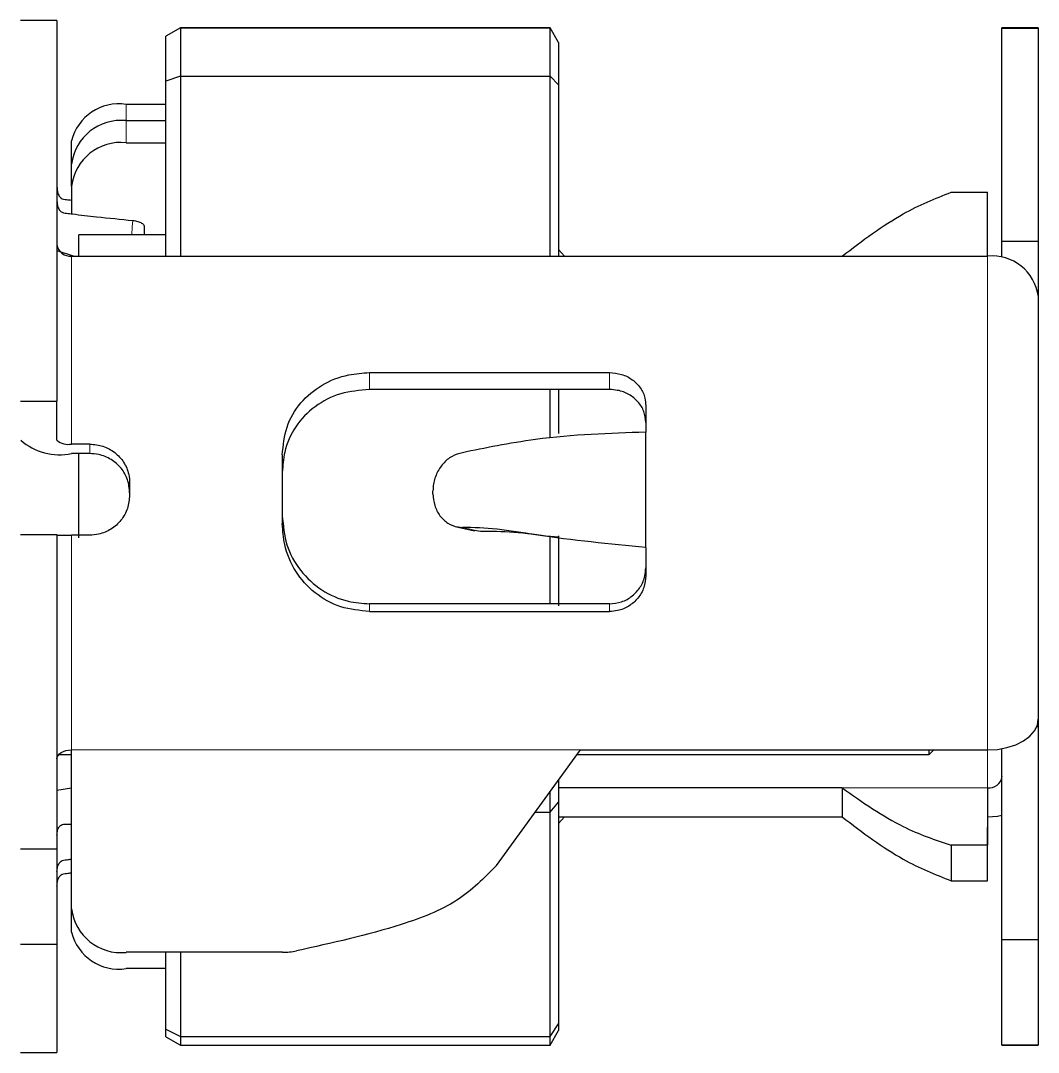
# Model space of a CAD drawing. Header units: millimetres. Extents: x -795 to 1020, y 148 to 1992.
# Drawn here: x 3.42 to 17.42, y 1852.84 to 1867.04 of the extents above; entities that cross this region are included whole.
import ezdxf

# ---------------------------------------------------------------- set-up
doc = ezdxf.new("R2010")
doc.units = ezdxf.units.MM

msp = doc.modelspace()

# ---------------------------------------------------------------- linework, layer by layer
at = {"color": 7, "linetype": 'Continuous', "lineweight": 25}
for p, q in [((3.916, 1867.039), (3.416, 1867.039)), ((3.916, 1867.039), (3.916, 1861.802)), ((5.616, 1866.939), (5.416, 1866.824)), ((10.701, 1866.939), (5.616, 1866.939)), ((5.616, 1866.939), (5.616, 1866.274)), ((5.616, 1866.939), (10.701, 1866.939)), ((10.816, 1866.739), (10.701, 1866.939)), ((10.701, 1866.274), (10.701, 1866.939)), ((17.416, 1866.939), (16.916, 1866.939)), ((16.916, 1866.936), (16.916, 1866.939)), ((16.916, 1866.936), (17.416, 1866.936)), ((16.916, 1864.006), (16.916, 1866.936)), ((17.416, 1866.939), (17.416, 1866.936)), ((17.416, 1866.936), (17.416, 1864.006)), ((5.416, 1866.205), (5.416, 1866.824)), ((10.816, 1866.739), (10.816, 1866.154)), ((5.616, 1866.274), (5.416, 1866.205)), ((5.416, 1863.798), (5.416, 1866.205)), ((5.616, 1866.274), (5.616, 1863.798)), ((5.616, 1866.274), (10.701, 1866.274)), ((10.701, 1863.798), (10.701, 1866.274)), ((10.816, 1866.154), (10.701, 1866.274)), ((10.816, 1866.154), (10.816, 1863.798)), ((5.416, 1865.885), (4.866, 1865.885)), ((5.416, 1865.662), (4.866, 1865.662)), ((4.116, 1865.065), (4.116, 1865.383)), ((4.866, 1865.359), (5.416, 1865.359)), ((4.116, 1864.762), (4.116, 1865.065)), ((4.116, 1864.762), (4.116, 1864.38)), ((16.216, 1864.678), (16.716, 1864.678)), ((5.416, 1864.089), (4.216, 1864.089)), ((4.216, 1863.792), (4.216, 1864.089)), ((16.916, 1864.006), (17.416, 1864.006)), ((16.916, 1863.782), (16.916, 1864.006)), ((17.416, 1864.006), (17.416, 1863.241)), ((3.916, 1863.874), (4.154, 1863.798)), ((4.116, 1863.798), (14.716, 1863.798)), ((10.816, 1863.89), (10.896, 1863.798)), ((14.716, 1863.798), (16.716, 1863.798)), ((17.416, 1863.241), (17.416, 1857.425)), ((8.216, 1862.195), (11.516, 1862.195)), ((11.516, 1861.962), (8.216, 1861.962)), ((10.701, 1861.305), (10.701, 1861.962)), ((10.816, 1861.962), (10.816, 1861.359)), ((3.416, 1861.802), (3.916, 1861.802)), ((3.916, 1861.264), (3.916, 1861.802)), ((12.016, 1861.74), (12.016, 1861.374)), ((12.016, 1859.788), (12.016, 1861.374)), ((4.366, 1861.212), (4.116, 1861.212)), ((4.366, 1861.081), (4.116, 1861.081)), ((4.216, 1859.923), (4.216, 1861.081)), ((7.016, 1861.062), (7.016, 1860.112)), ((4.916, 1860.673), (4.916, 1860.507)), ((9.089, 1860.528), (9.089, 1860.568)), ((9.413, 1860.073), (9.658, 1860.017)), ((3.416, 1859.965), (3.916, 1859.965)), ((3.916, 1859.965), (3.916, 1855.638)), ((4.366, 1859.957), (4.116, 1859.957)), ((9.743, 1860.008), (9.659, 1860.024)), ((10.701, 1859.013), (10.701, 1859.936)), ((10.816, 1859.949), (10.816, 1858.987)), ((12.016, 1859.788), (12.016, 1859.401)), ((11.516, 1859.013), (8.216, 1859.013)), ((8.216, 1858.907), (11.516, 1858.907)), ((17.416, 1857.425), (17.416, 1857.323)), ((17.396, 1857.323), (17.416, 1857.323)), ((17.416, 1857.323), (17.416, 1854.393)), ((3.942, 1856.939), (4.116, 1856.939)), ((4.116, 1854.813), (4.116, 1857.001)), ((9.962, 1855.41), (11.116, 1857.001)), ((11.072, 1856.939), (15.916, 1856.939)), ((11.116, 1857.001), (16.716, 1857.001)), ((15.916, 1856.939), (15.978, 1857.001)), ((15.916, 1856.939), (15.916, 1857.001)), ((16.916, 1854.393), (16.916, 1857.019)), ((10.816, 1856.587), (10.816, 1856.284)), ((3.916, 1856.448), (4.116, 1856.48)), ((10.701, 1856.145), (10.701, 1856.428)), ((14.716, 1856.478), (10.816, 1856.478)), ((14.716, 1856.478), (14.716, 1856.08)), ((10.701, 1856.145), (10.816, 1856.284)), ((10.816, 1856.284), (10.816, 1853.23)), ((10.496, 1856.145), (10.701, 1856.145)), ((10.701, 1853.059), (10.701, 1856.145)), ((10.816, 1856.08), (14.716, 1856.08)), ((10.816, 1855.988), (10.896, 1856.08)), ((16.716, 1855.689), (16.716, 1855.934)), ((16.216, 1855.689), (16.216, 1855.2)), ((16.716, 1855.689), (16.216, 1855.689)), ((16.716, 1855.2), (16.716, 1855.689)), ((3.916, 1855.638), (3.416, 1855.638)), ((3.916, 1855.638), (3.916, 1854.322)), ((16.216, 1855.2), (16.716, 1855.2)), ((4.116, 1854.495), (4.116, 1854.813)), ((16.916, 1854.393), (17.416, 1854.393)), ((16.916, 1852.943), (16.916, 1854.393)), ((17.416, 1854.393), (17.416, 1852.943)), ((3.916, 1854.322), (3.416, 1854.322)), ((3.916, 1854.322), (3.916, 1852.839)), ((7.018, 1854.216), (4.866, 1854.216)), ((5.416, 1853.157), (5.416, 1854.216)), ((5.616, 1854.216), (5.616, 1853.059)), ((5.416, 1853.993), (4.866, 1853.993)), ((5.416, 1853.157), (5.616, 1853.059)), ((5.416, 1853.055), (5.416, 1853.157)), ((10.701, 1853.059), (10.816, 1853.23)), ((10.701, 1852.939), (10.816, 1853.139)), ((10.816, 1853.23), (10.816, 1853.139)), ((5.416, 1853.055), (5.616, 1852.939)), ((5.616, 1853.059), (10.701, 1853.059)), ((5.616, 1853.059), (5.616, 1852.939)), ((10.701, 1852.939), (10.701, 1853.059)), ((3.416, 1852.839), (3.916, 1852.839)), ((5.616, 1852.939), (10.701, 1852.939)), ((5.616, 1852.939), (10.701, 1852.939)), ((16.916, 1852.943), (17.416, 1852.943)), ((16.916, 1852.939), (16.916, 1852.943)), ((16.916, 1852.939), (17.416, 1852.939)), ((17.416, 1852.943), (17.416, 1852.939))]:
    msp.add_line(p, q, dxfattribs=at)
at = {"color": 8, "linetype": 'Continuous', "lineweight": 18}
for p, q in [((4.866, 1865.885), (4.866, 1865.662)), ((4.866, 1865.662), (4.866, 1865.359)), ((4.116, 1863.798), (4.116, 1861.212)), ((16.716, 1857.001), (16.716, 1863.798)), ((8.216, 1862.195), (8.216, 1861.962)), ((11.516, 1861.962), (11.516, 1862.195)), ((4.366, 1861.081), (4.366, 1861.212)), ((4.116, 1859.957), (4.116, 1857.001)), ((8.216, 1859.013), (8.216, 1858.907)), ((11.516, 1858.907), (11.516, 1859.013)), ((4.116, 1857.001), (11.116, 1857.001)), ((16.716, 1856.478), (16.716, 1857.001)), ((16.716, 1856.478), (14.716, 1856.478))]:
    msp.add_line(p, q, dxfattribs=at)
at = {"color": 8, "linetype": 'Continuous', "lineweight": 18, "flags": 128}
msp.add_lwpolyline([(4.945, 1864.089), (4.952, 1864.2), (4.959, 1864.289), (4.959, 1864.289), (4.959, 1864.289)], dxfattribs=at)
at = {"color": 7, "linetype": 'Continuous', "lineweight": 25, "flags": 128}
for points in [[(16.716, 1857.001), (16.853, 1857.009), (16.984, 1857.033), (17.105, 1857.072), (17.211, 1857.125), (17.299, 1857.189), (17.363, 1857.263), (17.403, 1857.342), (17.416, 1857.425)], [(3.916, 1856.88), (3.92, 1856.903), (3.932, 1856.926), (3.95, 1856.947), (3.975, 1856.965), (4.005, 1856.98), (4.04, 1856.992), (4.077, 1856.999), (4.116, 1857.001)], [(16.716, 1856.08), (16.853, 1856.091), (16.916, 1856.104)]]:
    msp.add_lwpolyline(points, dxfattribs=at)
at = {"color": 7, "linetype": 'Continuous', "lineweight": 25}
for centre, radius, start, end in [((4.763, 1865.228), 0.665, 81.0438, 166.5514), ((4.798, 1864.979), 0.687, 84.2482, 172.7634), ((4.798, 1864.676), 0.687, 84.2482, 172.7634), ((4.098, 1863.98), 0.183, 187.2366, 275.7518), ((16.781, 1863.16), 0.641, 7.2366, 95.7518), ((3.954, 1861.885), 0.821, 229.1472, 281.4476), ((4.07, 1861.442), 0.235, 229.1472, 281.4476), ((4.066, 1873.465), 13.508, 269.3637, 270.2121), ((16.735, 1856.66), 0.183, 264.2482, 352.7634), ((4.798, 1854.899), 0.687, 187.2366, 275.7518), ((4.763, 1854.65), 0.665, 193.4486, 278.9562), ((7.018, 1855.148), 0.932, 269.97, 282.0278)]:
    msp.add_arc(centre, radius, start, end, dxfattribs=at)
for points, knots in [([(3.916, 1864.752), (3.918, 1864.731), (3.919, 1864.692), (3.936, 1864.638), (3.975, 1864.584), (4.046, 1864.575), (4.094, 1864.571), (4.116, 1864.569)], [0, 0, 0, 0, 0.195353, 0.37764, 0.539051, 0.782239, 1, 1, 1, 1]), ([(14.716, 1863.798), (14.997, 1864.01), (15.497, 1864.39), (15.997, 1864.59), (16.216, 1864.678)], [0, 0, 0, 0, 0.559911, 1, 1, 1, 1]), ([(16.716, 1863.798), (16.716, 1864.01), (16.716, 1864.39), (16.716, 1864.59), (16.716, 1864.678)], [0, 0, 0, 0, 0.559866, 1, 1, 1, 1]), ([(3.916, 1864.557), (3.918, 1864.537), (3.919, 1864.501), (3.936, 1864.449), (3.975, 1864.398), (4.051, 1864.388), (4.212, 1864.368), (4.524, 1864.333), (4.794, 1864.305), (4.959, 1864.289)], [0, 0, 0, 0, 0.052051, 0.100621, 0.143629, 0.208426, 0.277664, 0.558659, 1, 1, 1, 1]), ([(4.959, 1864.289), (4.983, 1864.285), (5.031, 1864.278), (5.085, 1864.255), (5.113, 1864.228), (5.115, 1864.209), (5.116, 1864.202)], [0, 0, 0, 0, 0.266331, 0.548449, 0.829136, 1, 1, 1, 1]), ([(5.116, 1864.202), (5.116, 1864.172), (5.116, 1864.134), (5.116, 1864.097), (5.116, 1864.089)], [0, 0, 0, 0, 0.7867343, 1, 1, 1, 1]), ([(7.016, 1861.062), (7.029, 1861.192), (7.054, 1861.453), (7.254, 1861.79), (7.551, 1862.038), (7.89, 1862.174), (8.12, 1862.188), (8.216, 1862.195)], [0, 0, 0, 0, 0.212833, 0.42585, 0.635542, 0.846587, 1, 1, 1, 1]), ([(11.516, 1862.195), (11.573, 1862.19), (11.685, 1862.18), (11.835, 1862.103), (11.948, 1861.989), (12.008, 1861.861), (12.014, 1861.774), (12.016, 1861.74)], [0, 0, 0, 0, 0.214445, 0.428893, 0.643239, 0.857188, 1, 1, 1, 1]), ([(8.216, 1861.962), (8.082, 1861.95), (7.812, 1861.927), (7.453, 1861.742), (7.184, 1861.463), (7.038, 1861.138), (7.023, 1860.915), (7.016, 1860.821)], [0, 0, 0, 0, 0.212875, 0.425767, 0.637937, 0.847353, 1, 1, 1, 1]), ([(12.016, 1861.506), (12.011, 1861.558), (12, 1861.663), (11.915, 1861.799), (11.788, 1861.9), (11.648, 1861.954), (11.554, 1861.96), (11.516, 1861.962)], [0, 0, 0, 0, 0.214295, 0.42863, 0.64223, 0.856153, 1, 1, 1, 1]), ([(12.016, 1861.374), (11.518, 1861.359), (10.847, 1861.338), (9.952, 1861.187), (9.647, 1861.124), (9.493, 1861.092)], [0, 0, 0, 0, 0.587693, 0.790818, 1, 1, 1, 1]), ([(4.366, 1861.212), (4.428, 1861.206), (4.552, 1861.194), (4.717, 1861.102), (4.841, 1860.967), (4.907, 1860.815), (4.914, 1860.713), (4.916, 1860.673)], [0, 0, 0, 0, 0.214393, 0.428789, 0.643061, 0.856854, 1, 1, 1, 1]), ([(4.916, 1860.541), (4.911, 1860.602), (4.899, 1860.724), (4.805, 1860.885), (4.666, 1861.007), (4.511, 1861.071), (4.408, 1861.078), (4.366, 1861.081)], [0, 0, 0, 0, 0.214211, 0.428471, 0.641842, 0.855602, 1, 1, 1, 1]), ([(9.493, 1861.092), (9.444, 1861.078), (9.347, 1861.052), (9.222, 1860.946), (9.132, 1860.805), (9.093, 1860.671), (9.09, 1860.591), (9.089, 1860.568)], [0, 0, 0, 0, 0.225867, 0.451734, 0.677598, 0.903479, 1, 1, 1, 1]), ([(4.916, 1860.507), (4.91, 1860.446), (4.899, 1860.323), (4.804, 1860.158), (4.665, 1860.033), (4.511, 1859.967), (4.408, 1859.96), (4.366, 1859.957)], [0, 0, 0, 0, 0.214305, 0.42865, 0.642279, 0.856223, 1, 1, 1, 1]), ([(9.089, 1860.528), (9.094, 1860.472), (9.104, 1860.362), (9.179, 1860.219), (9.29, 1860.115), (9.402, 1860.07), (9.472, 1860.065), (9.493, 1860.064)], [0, 0, 0, 0, 0.225883, 0.451767, 0.67765, 0.903524, 1, 1, 1, 1]), ([(7.016, 1860.222), (7.029, 1860.087), (7.053, 1859.818), (7.251, 1859.459), (7.547, 1859.188), (7.886, 1859.037), (8.118, 1859.02), (8.216, 1859.013)], [0, 0, 0, 0, 0.212376, 0.424979, 0.633479, 0.843609, 1, 1, 1, 1]), ([(8.216, 1858.907), (8.082, 1858.92), (7.812, 1858.946), (7.453, 1859.148), (7.183, 1859.449), (7.038, 1859.789), (7.023, 1860.017), (7.016, 1860.112)], [0, 0, 0, 0, 0.213238, 0.42649, 0.63916, 0.849598, 1, 1, 1, 1]), ([(12.016, 1859.788), (11.518, 1859.836), (10.847, 1859.9), (9.952, 1860.053), (9.647, 1860.06), (9.493, 1860.064)], [0, 0, 0, 0, 0.587693, 0.790818, 1, 1, 1, 1]), ([(10.816, 1859.928), (10.78, 1859.931), (10.579, 1859.951), (10.18, 1860.009), (9.89, 1860.008), (9.743, 1860.008)], [0, 0, 0, 0, 0.099559, 0.54474, 1, 1, 1, 1]), ([(11.516, 1859.013), (11.573, 1859.019), (11.685, 1859.03), (11.835, 1859.114), (11.948, 1859.239), (12.008, 1859.378), (12.014, 1859.471), (12.016, 1859.508)], [0, 0, 0, 0, 0.2143846, 0.4287723, 0.6430331, 0.8568019, 1, 1, 1, 1]), ([(12.016, 1859.401), (12.011, 1859.345), (12, 1859.234), (11.914, 1859.086), (11.788, 1858.975), (11.647, 1858.915), (11.554, 1858.909), (11.516, 1858.907)], [0, 0, 0, 0, 0.214373, 0.428779, 0.642592, 0.856666, 1, 1, 1, 1]), ([(14.716, 1856.478), (14.997, 1856.283), (15.497, 1855.933), (15.997, 1855.764), (16.216, 1855.689)], [0, 0, 0, 0, 0.559868, 1, 1, 1, 1]), ([(16.716, 1856.478), (16.716, 1856.283), (16.716, 1855.933), (16.716, 1855.764), (16.716, 1855.689)], [0, 0, 0, 0, 0.5597848, 1, 1, 1, 1]), ([(3.916, 1855.827), (3.918, 1855.846), (3.919, 1855.883), (3.937, 1855.932), (3.973, 1855.978), (4.044, 1855.982), (4.092, 1855.981), (4.116, 1855.981)], [0, 0, 0, 0, 0.195302, 0.377541, 0.538909, 0.761383, 1, 1, 1, 1]), ([(14.716, 1856.08), (14.997, 1855.868), (15.497, 1855.488), (15.997, 1855.288), (16.216, 1855.2)], [0, 0, 0, 0, 0.559911, 1, 1, 1, 1]), ([(3.916, 1855.322), (3.918, 1855.341), (3.919, 1855.378), (3.936, 1855.429), (3.975, 1855.481), (4.046, 1855.49), (4.094, 1855.496), (4.116, 1855.498)], [0, 0, 0, 0, 0.195353, 0.37764, 0.539051, 0.782239, 1, 1, 1, 1]), ([(9.962, 1855.41), (9.793, 1855.239), (9.442, 1854.884), (8.46, 1854.51), (7.697, 1854.343), (7.212, 1854.237)], [0, 0, 0, 0, 0.254027, 0.526591, 1, 1, 1, 1]), ([(3.916, 1855.127), (3.918, 1855.147), (3.919, 1855.186), (3.936, 1855.24), (3.975, 1855.295), (4.046, 1855.303), (4.094, 1855.307), (4.116, 1855.31)], [0, 0, 0, 0, 0.195353, 0.37764, 0.539051, 0.782239, 1, 1, 1, 1])]:
    msp.add_open_spline(points, degree=3, knots=knots, dxfattribs=at)
at = {"color": 8, "linetype": 'Continuous', "lineweight": 18}
msp.add_open_spline([(9.493, 1860.064), (9.534, 1860.054), (9.602, 1860.039), (9.686, 1860.021), (9.727, 1860.011), (9.743, 1860.008)], degree=3, knots=[0, 0, 0, 0, 0.502362, 0.815418, 1, 1, 1, 1], dxfattribs=at)

doc.saveas('drawing.dxf')
